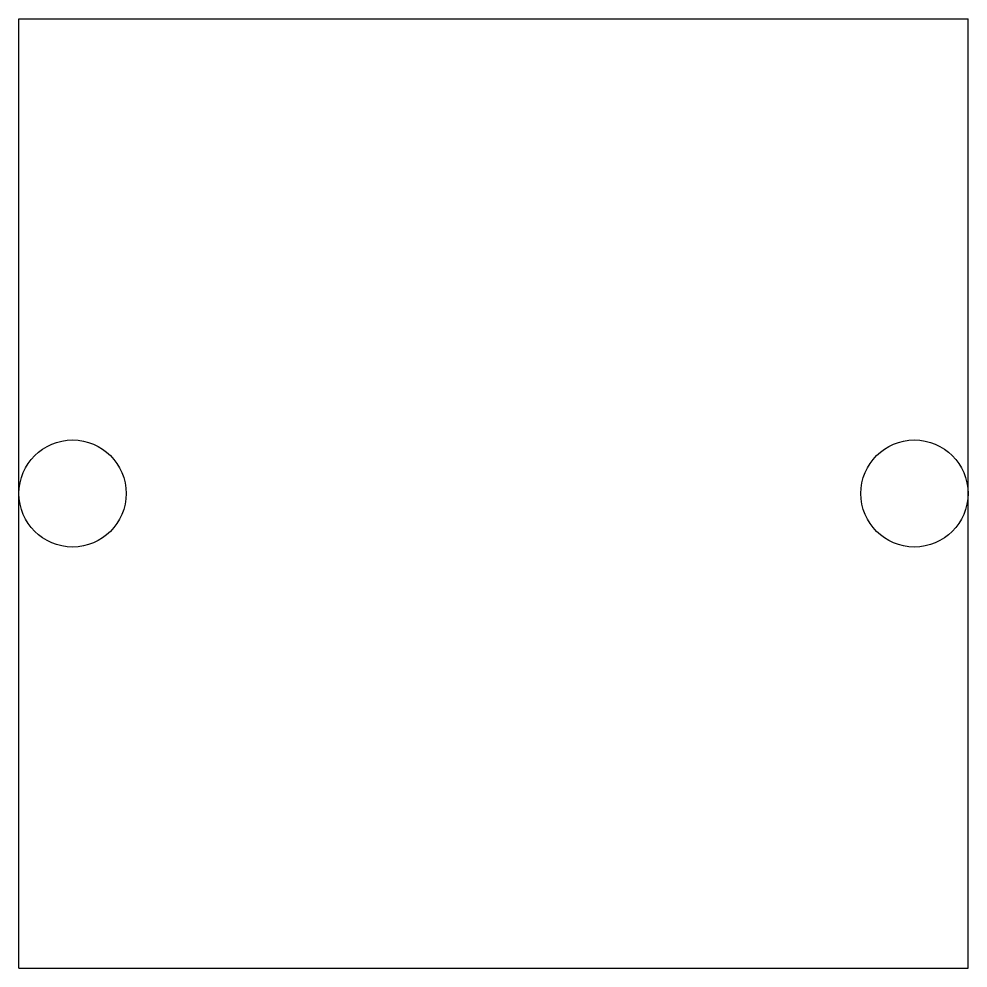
# Model space of a CAD drawing. Header units: millimetres. Extents: x 0 to 6.2, y 0 to 6.2.
import ezdxf

# ---------------------------------------------------------------- set-up
doc = ezdxf.new("R2010")
doc.units = ezdxf.units.MM

msp = doc.modelspace()

# ---------------------------------------------------------------- linework, layer by layer
at = {"color": 7, "linetype": 'Continuous'}
for p, q in [((0, 0), (0, 6.2)), ((0, 6.2), (6.2, 6.2)), ((6.2, 0), (6.2, 6.2)), ((0, 0), (6.2, 0))]:
    msp.add_line(p, q, dxfattribs=at)
for centre in [(0.35, 3.1), (5.85, 3.1)]:
    msp.add_circle(centre, 0.35, dxfattribs=at)

doc.saveas('drawing.dxf')
